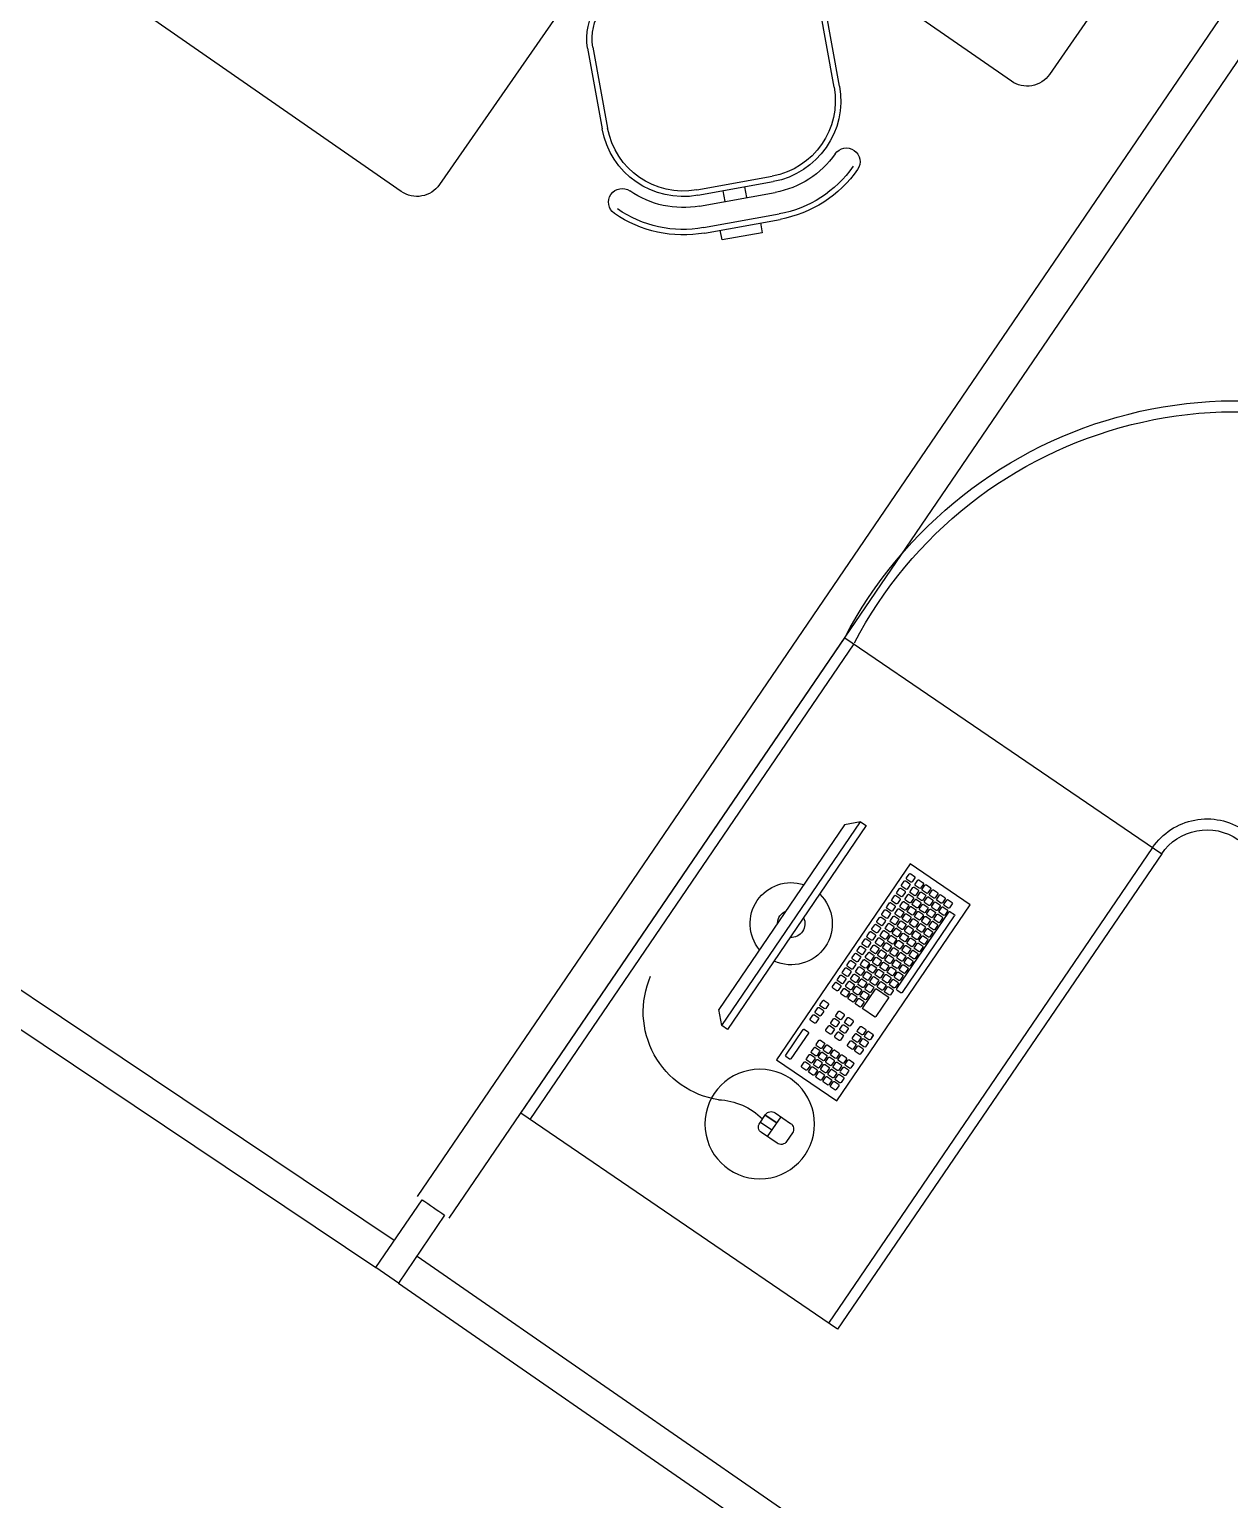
# Model space of a CAD drawing. Header units: millimetres. Extents: x 0 to 86.4, y -30.6 to 19.1.
# Drawn here: x 55.304 to 57.494, y -13.197 to -10.514 of the extents above; entities that cross this region are included whole.
import ezdxf

# ---------------------------------------------------------------- set-up
doc = ezdxf.new("R2010")
doc.units = ezdxf.units.MM
for name, color, linetype in [('AR-DIV', 2, 'Continuous'), ('AR-ESQ', 2, 'Continuous'), ('AR-MOB', 2, 'Continuous')]:
    doc.layers.add(name, color=color, linetype=linetype)

# ---------------------------------------------------------------- blocks, each defined once
blk = doc.blocks.new('ANEXO III_TERREO$0$mesa gabinete')
at = {"color": 2, "ltscale": 10}
for p, q in [((755.6736, 217.7979), (755.6736, 217.0979)), ((756.7236, 217.7979), (755.6736, 217.7979)), ((756.7236, 217.0979), (756.7236, 217.7979)), ((755.6736, 217.0979), (756.7236, 217.0979))]:
    blk.add_line(p, q, dxfattribs=at)
at = {"color": 1, "ltscale": 10}
for p, q in [((756.7236, 217.7779), (755.6736, 217.7779)), ((756.7236, 217.1179), (755.6736, 217.1179))]:
    blk.add_line(p, q, dxfattribs=at)
at = {"color": 2}
for p, q in [((756.0171, 217.4291), (756.0171, 217.5617)), ((756.0171, 217.5617), (756.45, 217.5617)), ((756.45, 217.5617), (756.45, 217.4291)), ((755.8919, 217.5154), (755.8919, 217.4809)), ((755.9233, 217.5279), (755.9044, 217.5279)), ((755.9358, 217.4809), (755.9358, 217.5154)), ((755.9358, 217.4938), (755.8919, 217.4938)), ((755.9068, 217.4684), (755.9068, 217.4938)), ((755.9222, 217.4938), (755.9222, 217.4684)), ((755.9222, 217.4684), (755.9222, 217.4938)), ((755.9044, 217.4684), (755.9233, 217.4684)), ((756.45, 217.4291), (756.0171, 217.4291)), ((756.0125, 217.3111), (756.0337, 217.2899)), ((756.4625, 217.3111), (756.4413, 217.2899)), ((756.4413, 217.2899), (756.0337, 217.2899))]:
    blk.add_line(p, q, dxfattribs=at)
at = {"color": 252}
for p, q in [((756.0315, 217.5474), (756.0315, 217.5388)), ((756.042, 217.5493), (756.0334, 217.5493)), ((756.0334, 217.5369), (756.042, 217.5369)), ((756.0439, 217.5388), (756.0439, 217.5474)), ((756.0475, 217.5474), (756.0475, 217.5388)), ((756.058, 217.5493), (756.0494, 217.5493)), ((756.0494, 217.5369), (756.058, 217.5369)), ((756.0599, 217.5388), (756.0599, 217.5474)), ((756.0635, 217.5474), (756.0635, 217.5388)), ((756.074, 217.5493), (756.0654, 217.5493)), ((756.0654, 217.5369), (756.074, 217.5369)), ((756.0759, 217.5388), (756.0759, 217.5474)), ((756.0795, 217.5474), (756.0795, 217.5388)), ((756.09, 217.5493), (756.0814, 217.5493)), ((756.0814, 217.5369), (756.09, 217.5369)), ((756.0919, 217.5388), (756.0919, 217.5474)), ((756.1104, 217.5475), (756.1104, 217.5388)), ((756.1209, 217.5494), (756.1123, 217.5494)), ((756.1123, 217.5369), (756.1209, 217.5369)), ((756.1228, 217.5388), (756.1228, 217.5475)), ((756.1264, 217.5475), (756.1264, 217.5388)), ((756.1369, 217.5494), (756.1283, 217.5494)), ((756.1283, 217.5369), (756.1369, 217.5369)), ((756.1388, 217.5388), (756.1388, 217.5475)), ((756.1424, 217.5475), (756.1424, 217.5388)), ((756.1529, 217.5494), (756.1443, 217.5494)), ((756.1443, 217.5369), (756.1529, 217.5369)), ((756.1486, 217.5494), (756.1529, 217.5494)), ((756.1486, 217.5369), (756.1529, 217.5369)), ((756.1548, 217.5388), (756.1548, 217.5475)), ((756.2464, 217.5385), (756.2464, 217.5478)), ((756.248, 217.5494), (756.4172, 217.5494)), ((756.248, 217.5369), (756.4172, 217.5369)), ((756.4188, 217.5385), (756.4188, 217.5478)), ((756.0315, 217.5314), (756.0315, 217.5228)), ((756.0315, 217.5154), (756.0315, 217.5068)), ((756.042, 217.5333), (756.0334, 217.5333)), ((756.0334, 217.5209), (756.042, 217.5209)), ((756.042, 217.5173), (756.0334, 217.5173)), ((756.0439, 217.5228), (756.0439, 217.5314)), ((756.0439, 217.5068), (756.0439, 217.5154)), ((756.0475, 217.5314), (756.0475, 217.5228)), ((756.0475, 217.5154), (756.0475, 217.5068)), ((756.058, 217.5333), (756.0494, 217.5333)), ((756.0494, 217.5209), (756.058, 217.5209)), ((756.058, 217.5173), (756.0494, 217.5173)), ((756.0599, 217.5228), (756.0599, 217.5314)), ((756.0599, 217.5068), (756.0599, 217.5154)), ((756.0635, 217.5314), (756.0635, 217.5228)), ((756.0635, 217.5154), (756.0635, 217.5068)), ((756.074, 217.5333), (756.0654, 217.5333)), ((756.0654, 217.5209), (756.074, 217.5209)), ((756.074, 217.5173), (756.0654, 217.5173)), ((756.0759, 217.5228), (756.0759, 217.5314)), ((756.0759, 217.5068), (756.0759, 217.5154)), ((756.0795, 217.5314), (756.0795, 217.5228)), ((756.0795, 217.5154), (756.0795, 217.5068)), ((756.09, 217.5333), (756.0814, 217.5333)), ((756.0814, 217.5209), (756.09, 217.5209)), ((756.09, 217.5173), (756.0814, 217.5173)), ((756.0919, 217.5228), (756.0919, 217.5314)), ((756.0919, 217.5068), (756.0919, 217.5154)), ((756.1104, 217.5315), (756.1104, 217.5228)), ((756.1209, 217.5334), (756.1123, 217.5334)), ((756.1123, 217.5209), (756.1209, 217.5209)), ((756.1228, 217.5228), (756.1228, 217.5315)), ((756.1264, 217.5315), (756.1264, 217.5228)), ((756.1369, 217.5334), (756.1283, 217.5334)), ((756.1283, 217.5209), (756.1369, 217.5209)), ((756.1388, 217.5228), (756.1388, 217.5315)), ((756.1424, 217.5315), (756.1424, 217.5228)), ((756.1529, 217.5334), (756.1443, 217.5334)), ((756.1443, 217.5209), (756.1529, 217.5209)), ((756.1548, 217.5228), (756.1548, 217.5315)), ((756.1826, 217.5324), (756.1826, 217.5069)), ((756.2254, 217.534), (756.1842, 217.534)), ((756.227, 217.5069), (756.227, 217.5324)), ((756.2304, 217.5317), (756.2304, 217.5231)), ((756.2304, 217.5157), (756.2304, 217.5071)), ((756.241, 217.5336), (756.2323, 217.5336)), ((756.2323, 217.5212), (756.241, 217.5212)), ((756.241, 217.5176), (756.2323, 217.5176)), ((756.2428, 217.5231), (756.2428, 217.5317)), ((756.2428, 217.5071), (756.2428, 217.5157)), ((756.2464, 217.5274), (756.2464, 217.5317)), ((756.2464, 217.5317), (756.2464, 217.5231)), ((756.2464, 217.5157), (756.2464, 217.5071)), ((756.257, 217.5336), (756.2483, 217.5336)), ((756.2483, 217.5212), (756.257, 217.5212)), ((756.257, 217.5176), (756.2483, 217.5176)), ((756.2588, 217.5231), (756.2588, 217.5317)), ((756.2588, 217.5071), (756.2588, 217.5157)), ((756.2624, 217.5317), (756.2624, 217.5231)), ((756.2624, 217.5157), (756.2624, 217.5071)), ((756.273, 217.5336), (756.2643, 217.5336)), ((756.2643, 217.5212), (756.273, 217.5212)), ((756.273, 217.5176), (756.2643, 217.5176)), ((756.2748, 217.5231), (756.2748, 217.5317)), ((756.2748, 217.5071), (756.2748, 217.5157)), ((756.2784, 217.5317), (756.2784, 217.5231)), ((756.2784, 217.5157), (756.2784, 217.5071)), ((756.289, 217.5336), (756.2803, 217.5336)), ((756.2803, 217.5212), (756.289, 217.5212)), ((756.289, 217.5176), (756.2803, 217.5176)), ((756.2908, 217.5231), (756.2908, 217.5317)), ((756.2908, 217.5071), (756.2908, 217.5157)), ((756.2944, 217.5317), (756.2944, 217.5231)), ((756.2944, 217.5157), (756.2944, 217.5071)), ((756.305, 217.5336), (756.2963, 217.5336)), ((756.2963, 217.5212), (756.305, 217.5212)), ((756.305, 217.5176), (756.2963, 217.5176)), ((756.3068, 217.5231), (756.3068, 217.5317)), ((756.3068, 217.5071), (756.3068, 217.5157)), ((756.3104, 217.5317), (756.3104, 217.5231)), ((756.3104, 217.5157), (756.3104, 217.5071)), ((756.321, 217.5336), (756.3123, 217.5336)), ((756.3123, 217.5212), (756.321, 217.5212)), ((756.321, 217.5176), (756.3123, 217.5176)), ((756.3228, 217.5231), (756.3228, 217.5317)), ((756.3228, 217.5071), (756.3228, 217.5157)), ((756.3264, 217.5317), (756.3264, 217.5231)), ((756.3264, 217.5157), (756.3264, 217.5071)), ((756.337, 217.5336), (756.3283, 217.5336)), ((756.3283, 217.5212), (756.337, 217.5212)), ((756.337, 217.5176), (756.3283, 217.5176)), ((756.3388, 217.5231), (756.3388, 217.5317)), ((756.3388, 217.5071), (756.3388, 217.5157)), ((756.3424, 217.5317), (756.3424, 217.5231)), ((756.3424, 217.5157), (756.3424, 217.5071)), ((756.353, 217.5336), (756.3443, 217.5336)), ((756.3443, 217.5212), (756.353, 217.5212)), ((756.353, 217.5176), (756.3443, 217.5176)), ((756.3548, 217.5231), (756.3548, 217.5317)), ((756.3548, 217.5071), (756.3548, 217.5157)), ((756.3584, 217.5317), (756.3584, 217.5231)), ((756.3584, 217.5157), (756.3584, 217.5071)), ((756.369, 217.5336), (756.3603, 217.5336)), ((756.3603, 217.5212), (756.369, 217.5212)), ((756.369, 217.5176), (756.3603, 217.5176)), ((756.3708, 217.5231), (756.3708, 217.5317)), ((756.3708, 217.5071), (756.3708, 217.5157)), ((756.3744, 217.5317), (756.3744, 217.5231)), ((756.3744, 217.5157), (756.3744, 217.5071)), ((756.385, 217.5336), (756.3763, 217.5336)), ((756.3763, 217.5212), (756.385, 217.5212)), ((756.385, 217.5176), (756.3763, 217.5176)), ((756.3868, 217.5231), (756.3868, 217.5317)), ((756.3868, 217.5071), (756.3868, 217.5157)), ((756.3904, 217.5317), (756.3904, 217.5231)), ((756.3904, 217.5157), (756.3904, 217.5071)), ((756.401, 217.5336), (756.3923, 217.5336)), ((756.3923, 217.5212), (756.401, 217.5212)), ((756.401, 217.5176), (756.3923, 217.5176)), ((756.4028, 217.5231), (756.4028, 217.5317)), ((756.4028, 217.5071), (756.4028, 217.5157)), ((756.4064, 217.5317), (756.4064, 217.5231)), ((756.4064, 217.5157), (756.4064, 217.5071)), ((756.417, 217.5336), (756.4083, 217.5336)), ((756.4083, 217.5212), (756.417, 217.5212)), ((756.417, 217.5176), (756.4083, 217.5176)), ((756.4188, 217.5231), (756.4188, 217.5317)), ((756.4188, 217.5274), (756.4188, 217.5317)), ((756.4188, 217.5071), (756.4188, 217.5157)), ((756.4224, 217.5317), (756.4224, 217.5231)), ((756.4224, 217.5157), (756.4224, 217.5071)), ((756.433, 217.5336), (756.4243, 217.5336)), ((756.4243, 217.5212), (756.433, 217.5212)), ((756.433, 217.5176), (756.4243, 217.5176)), ((756.4348, 217.5231), (756.4348, 217.5317)), ((756.4348, 217.5071), (756.4348, 217.5157)), ((756.0315, 217.4994), (756.0315, 217.4908)), ((756.0315, 217.4834), (756.0315, 217.4748)), ((756.0334, 217.5049), (756.042, 217.5049)), ((756.042, 217.5013), (756.0334, 217.5013)), ((756.0334, 217.4889), (756.042, 217.4889)), ((756.042, 217.4853), (756.0334, 217.4853)), ((756.0439, 217.4908), (756.0439, 217.4994)), ((756.0439, 217.4748), (756.0439, 217.4834)), ((756.0475, 217.4994), (756.0475, 217.4908)), ((756.0475, 217.4834), (756.0475, 217.4748)), ((756.0494, 217.5049), (756.058, 217.5049)), ((756.058, 217.5013), (756.0494, 217.5013)), ((756.0494, 217.4889), (756.058, 217.4889)), ((756.058, 217.4853), (756.0494, 217.4853)), ((756.0599, 217.4908), (756.0599, 217.4994)), ((756.0599, 217.4748), (756.0599, 217.4834)), ((756.0635, 217.4994), (756.0635, 217.4908)), ((756.0635, 217.4834), (756.0635, 217.4748)), ((756.0654, 217.5049), (756.074, 217.5049)), ((756.074, 217.5013), (756.0654, 217.5013)), ((756.0654, 217.4889), (756.074, 217.4889)), ((756.074, 217.4853), (756.0654, 217.4853)), ((756.0759, 217.4908), (756.0759, 217.4994)), ((756.0759, 217.4748), (756.0759, 217.4834)), ((756.0795, 217.4994), (756.0795, 217.4908)), ((756.0795, 217.4834), (756.0795, 217.4748)), ((756.0814, 217.5049), (756.09, 217.5049)), ((756.09, 217.5013), (756.0814, 217.5013)), ((756.0814, 217.4889), (756.09, 217.4889)), ((756.09, 217.4853), (756.0814, 217.4853)), ((756.0919, 217.4908), (756.0919, 217.4994)), ((756.0919, 217.4748), (756.0919, 217.4834)), ((756.1107, 217.5032), (756.1107, 217.4946)), ((756.1111, 217.4831), (756.1111, 217.4745)), ((756.1212, 217.5051), (756.1126, 217.5051)), ((756.1126, 217.4927), (756.1212, 217.4927)), ((756.1216, 217.485), (756.113, 217.485)), ((756.1231, 217.4946), (756.1231, 217.5032)), ((756.1235, 217.4745), (756.1235, 217.4831)), ((756.1267, 217.5032), (756.1267, 217.4946)), ((756.1271, 217.4831), (756.1271, 217.4745)), ((756.1372, 217.5051), (756.1286, 217.5051)), ((756.1286, 217.4927), (756.1372, 217.4927)), ((756.1376, 217.485), (756.129, 217.485)), ((756.1391, 217.4946), (756.1391, 217.5032)), ((756.1395, 217.4745), (756.1395, 217.4831)), ((756.1427, 217.5032), (756.1427, 217.4946)), ((756.1431, 217.4831), (756.1431, 217.4745)), ((756.1532, 217.5051), (756.1446, 217.5051)), ((756.1446, 217.4927), (756.1532, 217.4927)), ((756.1536, 217.485), (756.145, 217.485)), ((756.1551, 217.4946), (756.1551, 217.5032)), ((756.1555, 217.4745), (756.1555, 217.4831)), ((756.1824, 217.4997), (756.1824, 217.4911)), ((756.1824, 217.4837), (756.1824, 217.4751)), ((756.1842, 217.5053), (756.2254, 217.5053)), ((756.193, 217.5016), (756.1843, 217.5016)), ((756.1843, 217.4892), (756.193, 217.4892)), ((756.193, 217.4856), (756.1843, 217.4856)), ((756.1948, 217.4911), (756.1948, 217.4997)), ((756.1948, 217.4751), (756.1948, 217.4837)), ((756.1984, 217.4997), (756.1984, 217.4911)), ((756.1984, 217.4837), (756.1984, 217.4751)), ((756.209, 217.5016), (756.2003, 217.5016)), ((756.2003, 217.4892), (756.209, 217.4892)), ((756.209, 217.4856), (756.2003, 217.4856)), ((756.2108, 217.4911), (756.2108, 217.4997)), ((756.2108, 217.4751), (756.2108, 217.4837)), ((756.2144, 217.4997), (756.2144, 217.4911)), ((756.2144, 217.4837), (756.2144, 217.4751)), ((756.225, 217.5016), (756.2163, 217.5016)), ((756.2163, 217.4892), (756.225, 217.4892)), ((756.225, 217.4856), (756.2163, 217.4856)), ((756.2268, 217.4911), (756.2268, 217.4997)), ((756.2268, 217.4751), (756.2268, 217.4837)), ((756.2304, 217.4997), (756.2304, 217.4911)), ((756.2304, 217.4837), (756.2304, 217.4751)), ((756.2323, 217.5052), (756.241, 217.5052)), ((756.241, 217.5016), (756.2323, 217.5016)), ((756.2323, 217.4892), (756.241, 217.4892)), ((756.241, 217.4856), (756.2323, 217.4856)), ((756.2428, 217.4911), (756.2428, 217.4997)), ((756.2428, 217.4751), (756.2428, 217.4837)), ((756.2464, 217.4997), (756.2464, 217.4911)), ((756.2464, 217.4837), (756.2464, 217.4751)), ((756.2483, 217.5052), (756.257, 217.5052)), ((756.257, 217.5016), (756.2483, 217.5016)), ((756.2483, 217.4892), (756.257, 217.4892)), ((756.257, 217.4856), (756.2483, 217.4856)), ((756.2588, 217.4911), (756.2588, 217.4997)), ((756.2588, 217.4751), (756.2588, 217.4837)), ((756.2624, 217.4997), (756.2624, 217.4911)), ((756.2624, 217.4837), (756.2624, 217.4751)), ((756.2643, 217.5052), (756.273, 217.5052)), ((756.273, 217.5016), (756.2643, 217.5016)), ((756.2643, 217.4892), (756.273, 217.4892)), ((756.273, 217.4856), (756.2643, 217.4856)), ((756.2748, 217.4911), (756.2748, 217.4997)), ((756.2748, 217.4751), (756.2748, 217.4837)), ((756.2784, 217.4997), (756.2784, 217.4911)), ((756.2784, 217.4837), (756.2784, 217.4751)), ((756.2803, 217.5052), (756.289, 217.5052)), ((756.289, 217.5016), (756.2803, 217.5016)), ((756.2803, 217.4892), (756.289, 217.4892)), ((756.289, 217.4856), (756.2803, 217.4856)), ((756.2908, 217.4911), (756.2908, 217.4997)), ((756.2908, 217.4751), (756.2908, 217.4837)), ((756.2944, 217.4997), (756.2944, 217.4911)), ((756.2944, 217.4837), (756.2944, 217.4751)), ((756.2963, 217.5052), (756.305, 217.5052)), ((756.305, 217.5016), (756.2963, 217.5016)), ((756.2963, 217.4892), (756.305, 217.4892)), ((756.305, 217.4856), (756.2963, 217.4856)), ((756.3068, 217.4911), (756.3068, 217.4997)), ((756.3068, 217.4751), (756.3068, 217.4837)), ((756.3104, 217.4997), (756.3104, 217.4911)), ((756.3104, 217.4837), (756.3104, 217.4751)), ((756.3123, 217.5052), (756.321, 217.5052)), ((756.321, 217.5016), (756.3123, 217.5016)), ((756.3123, 217.4892), (756.321, 217.4892)), ((756.321, 217.4856), (756.3123, 217.4856)), ((756.3228, 217.4911), (756.3228, 217.4997)), ((756.3228, 217.4751), (756.3228, 217.4837)), ((756.3264, 217.4997), (756.3264, 217.4911)), ((756.3264, 217.4837), (756.3264, 217.4751)), ((756.3283, 217.5052), (756.337, 217.5052)), ((756.337, 217.5016), (756.3283, 217.5016)), ((756.3283, 217.4892), (756.337, 217.4892)), ((756.337, 217.4856), (756.3283, 217.4856)), ((756.3388, 217.4911), (756.3388, 217.4997)), ((756.3388, 217.4751), (756.3388, 217.4837)), ((756.3424, 217.4997), (756.3424, 217.4911)), ((756.3424, 217.4837), (756.3424, 217.4751)), ((756.3443, 217.5052), (756.353, 217.5052)), ((756.353, 217.5016), (756.3443, 217.5016)), ((756.3443, 217.4892), (756.353, 217.4892)), ((756.353, 217.4856), (756.3443, 217.4856)), ((756.3548, 217.4911), (756.3548, 217.4997)), ((756.3548, 217.4751), (756.3548, 217.4837)), ((756.3584, 217.4997), (756.3584, 217.4911)), ((756.3584, 217.4837), (756.3584, 217.4751)), ((756.3603, 217.5052), (756.369, 217.5052)), ((756.369, 217.5016), (756.3603, 217.5016)), ((756.3603, 217.4892), (756.369, 217.4892)), ((756.369, 217.4856), (756.3603, 217.4856)), ((756.3708, 217.4911), (756.3708, 217.4997)), ((756.3708, 217.4751), (756.3708, 217.4837)), ((756.3744, 217.4997), (756.3744, 217.4911)), ((756.3744, 217.4837), (756.3744, 217.4751)), ((756.3763, 217.5052), (756.385, 217.5052)), ((756.385, 217.5016), (756.3763, 217.5016)), ((756.3763, 217.4892), (756.385, 217.4892)), ((756.385, 217.4856), (756.3763, 217.4856)), ((756.3868, 217.4911), (756.3868, 217.4997)), ((756.3868, 217.4751), (756.3868, 217.4837)), ((756.3904, 217.4997), (756.3904, 217.4911)), ((756.3904, 217.4837), (756.3904, 217.4751)), ((756.3923, 217.5052), (756.401, 217.5052)), ((756.401, 217.5016), (756.3923, 217.5016)), ((756.3923, 217.4892), (756.401, 217.4892)), ((756.401, 217.4856), (756.3923, 217.4856)), ((756.4028, 217.4911), (756.4028, 217.4997)), ((756.4028, 217.4751), (756.4028, 217.4837)), ((756.4064, 217.4997), (756.4064, 217.4911)), ((756.4064, 217.4837), (756.4064, 217.4751)), ((756.4083, 217.5052), (756.417, 217.5052)), ((756.417, 217.5016), (756.4083, 217.5016)), ((756.4083, 217.4892), (756.417, 217.4892)), ((756.417, 217.4856), (756.4083, 217.4856)), ((756.4188, 217.4911), (756.4188, 217.4997)), ((756.4188, 217.4751), (756.4188, 217.4837)), ((756.4224, 217.4997), (756.4224, 217.4911)), ((756.4224, 217.4837), (756.4224, 217.4751)), ((756.4243, 217.5052), (756.433, 217.5052)), ((756.433, 217.5016), (756.4243, 217.5016)), ((756.4243, 217.4892), (756.433, 217.4892)), ((756.433, 217.4856), (756.4243, 217.4856)), ((756.4348, 217.4911), (756.4348, 217.4997)), ((756.4348, 217.4751), (756.4348, 217.4837)), ((756.0334, 217.4729), (756.042, 217.4729)), ((756.0494, 217.4729), (756.058, 217.4729)), ((756.0654, 217.4729), (756.074, 217.4729)), ((756.0814, 217.4729), (756.09, 217.4729)), ((756.113, 217.4726), (756.1216, 217.4726)), ((756.129, 217.4726), (756.1376, 217.4726)), ((756.145, 217.4726), (756.1536, 217.4726)), ((756.1824, 217.4677), (756.1824, 217.4591)), ((756.1843, 217.4732), (756.193, 217.4732)), ((756.193, 217.4696), (756.1843, 217.4696)), ((756.1843, 217.4572), (756.193, 217.4572)), ((756.1948, 217.4591), (756.1948, 217.4677)), ((756.1984, 217.4677), (756.1984, 217.4591)), ((756.2003, 217.4732), (756.209, 217.4732)), ((756.209, 217.4696), (756.2003, 217.4696)), ((756.2003, 217.4572), (756.209, 217.4572)), ((756.2108, 217.4591), (756.2108, 217.4677)), ((756.2144, 217.4677), (756.2144, 217.4591)), ((756.2163, 217.4732), (756.225, 217.4732)), ((756.225, 217.4696), (756.2163, 217.4696)), ((756.2163, 217.4572), (756.225, 217.4572)), ((756.2268, 217.4591), (756.2268, 217.4677)), ((756.2304, 217.4677), (756.2304, 217.4591)), ((756.2323, 217.4732), (756.241, 217.4732)), ((756.241, 217.4696), (756.2323, 217.4696)), ((756.2323, 217.4572), (756.241, 217.4572)), ((756.2428, 217.4591), (756.2428, 217.4677)), ((756.2464, 217.4677), (756.2464, 217.4591)), ((756.2483, 217.4732), (756.257, 217.4732)), ((756.257, 217.4696), (756.2483, 217.4696)), ((756.2483, 217.4572), (756.257, 217.4572)), ((756.2588, 217.4591), (756.2588, 217.4677)), ((756.2624, 217.4677), (756.2624, 217.4591)), ((756.2643, 217.4732), (756.273, 217.4732)), ((756.273, 217.4696), (756.2643, 217.4696)), ((756.2643, 217.4572), (756.273, 217.4572)), ((756.2748, 217.4591), (756.2748, 217.4677)), ((756.2784, 217.4677), (756.2784, 217.4591)), ((756.2803, 217.4732), (756.289, 217.4732)), ((756.289, 217.4696), (756.2803, 217.4696)), ((756.2803, 217.4572), (756.289, 217.4572)), ((756.2908, 217.4591), (756.2908, 217.4677)), ((756.2944, 217.4677), (756.2944, 217.4591)), ((756.2963, 217.4732), (756.305, 217.4732)), ((756.305, 217.4696), (756.2963, 217.4696)), ((756.2963, 217.4572), (756.305, 217.4572)), ((756.3068, 217.4591), (756.3068, 217.4677)), ((756.3104, 217.4677), (756.3104, 217.4591)), ((756.3123, 217.4732), (756.321, 217.4732)), ((756.321, 217.4696), (756.3123, 217.4696)), ((756.3123, 217.4572), (756.321, 217.4572)), ((756.3228, 217.4591), (756.3228, 217.4677)), ((756.3264, 217.4677), (756.3264, 217.4591)), ((756.3283, 217.4732), (756.337, 217.4732)), ((756.337, 217.4696), (756.3283, 217.4696)), ((756.3283, 217.4572), (756.337, 217.4572)), ((756.3388, 217.4591), (756.3388, 217.4677)), ((756.3424, 217.4677), (756.3424, 217.4591)), ((756.3443, 217.4732), (756.353, 217.4732)), ((756.353, 217.4696), (756.3443, 217.4696)), ((756.3443, 217.4572), (756.353, 217.4572)), ((756.3548, 217.4591), (756.3548, 217.4677)), ((756.3584, 217.4677), (756.3584, 217.4591)), ((756.3603, 217.4732), (756.369, 217.4732)), ((756.369, 217.4696), (756.3603, 217.4696)), ((756.3603, 217.4572), (756.369, 217.4572)), ((756.3708, 217.4591), (756.3708, 217.4677)), ((756.3744, 217.4677), (756.3744, 217.4591)), ((756.3763, 217.4732), (756.385, 217.4732)), ((756.385, 217.4696), (756.3763, 217.4696)), ((756.3763, 217.4572), (756.385, 217.4572)), ((756.3868, 217.4591), (756.3868, 217.4677)), ((756.3904, 217.4677), (756.3904, 217.4591)), ((756.3923, 217.4732), (756.401, 217.4732)), ((756.401, 217.4696), (756.3923, 217.4696)), ((756.3923, 217.4572), (756.401, 217.4572)), ((756.4028, 217.4591), (756.4028, 217.4677)), ((756.4064, 217.4677), (756.4064, 217.4591)), ((756.4083, 217.4732), (756.417, 217.4732)), ((756.417, 217.4696), (756.4083, 217.4696)), ((756.4083, 217.4572), (756.417, 217.4572)), ((756.4188, 217.4591), (756.4188, 217.4677)), ((756.4224, 217.4677), (756.4224, 217.4591)), ((756.4243, 217.4732), (756.433, 217.4732)), ((756.433, 217.4696), (756.4243, 217.4696)), ((756.4243, 217.4572), (756.433, 217.4572)), ((756.4348, 217.4591), (756.4348, 217.4677)), ((756.0318, 217.4478), (756.0318, 217.4395)), ((756.0901, 217.4494), (756.0334, 217.4494)), ((756.0334, 217.4379), (756.0901, 217.4379)), ((756.0917, 217.4395), (756.0917, 217.4478)), ((756.1114, 217.4483), (756.1114, 217.4397)), ((756.1219, 217.4502), (756.1133, 217.4502)), ((756.1133, 217.4378), (756.1219, 217.4378)), ((756.1238, 217.4397), (756.1238, 217.4483)), ((756.1274, 217.4483), (756.1274, 217.4397)), ((756.1379, 217.4502), (756.1293, 217.4502)), ((756.1293, 217.4378), (756.1379, 217.4378)), ((756.1398, 217.4397), (756.1398, 217.4483)), ((756.1434, 217.4483), (756.1434, 217.4397)), ((756.1539, 217.4502), (756.1453, 217.4502)), ((756.1453, 217.4378), (756.1539, 217.4378)), ((756.1558, 217.4397), (756.1558, 217.4483)), ((756.1831, 217.4486), (756.1831, 217.4399)), ((756.1937, 217.4505), (756.185, 217.4505)), ((756.185, 217.438), (756.1937, 217.438)), ((756.1956, 217.4399), (756.1956, 217.4486)), ((756.1991, 217.4486), (756.1991, 217.4399)), ((756.2097, 217.4505), (756.201, 217.4505)), ((756.201, 217.438), (756.2097, 217.438)), ((756.2116, 217.4399), (756.2116, 217.4486)), ((756.2151, 217.4486), (756.2151, 217.4399)), ((756.2257, 217.4505), (756.217, 217.4505)), ((756.217, 217.438), (756.2257, 217.438)), ((756.2276, 217.4399), (756.2276, 217.4486)), ((756.2311, 217.4486), (756.2311, 217.4399)), ((756.2417, 217.4505), (756.233, 217.4505)), ((756.233, 217.438), (756.2417, 217.438)), ((756.2436, 217.4399), (756.2436, 217.4486)), ((756.2471, 217.4486), (756.2471, 217.4399)), ((756.2577, 217.4505), (756.249, 217.4505)), ((756.249, 217.438), (756.2577, 217.438)), ((756.2596, 217.4399), (756.2596, 217.4486)), ((756.2631, 217.4486), (756.2631, 217.4399)), ((756.2737, 217.4505), (756.265, 217.4505)), ((756.265, 217.438), (756.2737, 217.438)), ((756.2756, 217.4399), (756.2756, 217.4486)), ((756.2791, 217.4486), (756.2791, 217.4399)), ((756.2897, 217.4505), (756.281, 217.4505)), ((756.281, 217.438), (756.2897, 217.438)), ((756.2916, 217.4399), (756.2916, 217.4486)), ((756.2951, 217.4486), (756.2951, 217.4399)), ((756.3057, 217.4505), (756.297, 217.4505)), ((756.297, 217.438), (756.3057, 217.438)), ((756.3076, 217.4399), (756.3076, 217.4486)), ((756.3111, 217.4486), (756.3111, 217.4399)), ((756.3217, 217.4505), (756.313, 217.4505)), ((756.313, 217.438), (756.3217, 217.438)), ((756.3236, 217.4399), (756.3236, 217.4486)), ((756.3271, 217.4486), (756.3271, 217.4399)), ((756.3377, 217.4505), (756.329, 217.4505)), ((756.329, 217.438), (756.3377, 217.438)), ((756.3396, 217.4399), (756.3396, 217.4486)), ((756.3431, 217.4486), (756.3431, 217.4399)), ((756.3537, 217.4505), (756.345, 217.4505)), ((756.345, 217.438), (756.3537, 217.438)), ((756.3556, 217.4399), (756.3556, 217.4486)), ((756.3591, 217.4486), (756.3591, 217.4399)), ((756.3697, 217.4505), (756.361, 217.4505)), ((756.361, 217.438), (756.3697, 217.438)), ((756.3716, 217.4399), (756.3716, 217.4486)), ((756.3751, 217.4486), (756.3751, 217.4399)), ((756.3857, 217.4505), (756.377, 217.4505)), ((756.377, 217.438), (756.3857, 217.438)), ((756.3876, 217.4399), (756.3876, 217.4486)), ((756.3911, 217.4486), (756.3911, 217.4399)), ((756.4017, 217.4505), (756.393, 217.4505)), ((756.393, 217.438), (756.4017, 217.438)), ((756.4036, 217.4399), (756.4036, 217.4486)), ((756.4071, 217.4486), (756.4071, 217.4399)), ((756.4177, 217.4505), (756.409, 217.4505)), ((756.409, 217.438), (756.4177, 217.438)), ((756.4196, 217.4399), (756.4196, 217.4486)), ((756.4231, 217.4486), (756.4231, 217.4399)), ((756.4337, 217.4505), (756.425, 217.4505)), ((756.425, 217.438), (756.4337, 217.438)), ((756.4356, 217.4399), (756.4356, 217.4486))]:
    blk.add_line(p, q, dxfattribs=at)
at = {"color": 1}
for p, q in [((756.0125, 217.3236), (756.0125, 217.3111)), ((756.4625, 217.3236), (756.0125, 217.3236)), ((756.4625, 217.3111), (756.4625, 217.3236)), ((756.0125, 217.3111), (756.4625, 217.3111))]:
    blk.add_line(p, q, dxfattribs=at)
blk.add_circle((755.9031, 217.4695), 0.1, dxfattribs=at)
at = {"color": 1, "ltscale": 10}
for centre, radius, start, end in [((756.7236, 217.8979), 0.12, 270, 0), ((756.8168, 217.8993), 0.7868, 263.3675, 359.8995)]:
    blk.add_arc(centre, radius, start, end, dxfattribs=at)
at = {"color": 2, "ltscale": 10}
for centre, radius, start, end in [((756.7236, 217.8979), 0.1, 270, 0), ((756.8168, 217.8993), 0.8068, 263.3675, 359.8995)]:
    blk.add_arc(centre, radius, start, end, dxfattribs=at)
at = {"color": 252}
for centre, radius, start, end in [((756.0334, 217.5474), 0.00189, 90, 180), ((756.0334, 217.5388), 0.00189, 180, 270), ((756.042, 217.5474), 0.00189, 0, 90), ((756.042, 217.5388), 0.00189, 270, 360), ((756.0494, 217.5474), 0.00189, 90, 180), ((756.0494, 217.5388), 0.00189, 180, 270), ((756.058, 217.5474), 0.00189, 0, 90), ((756.058, 217.5388), 0.00189, 270, 360), ((756.0654, 217.5474), 0.00189, 90, 180), ((756.0654, 217.5388), 0.00189, 180, 270), ((756.074, 217.5474), 0.00189, 0, 90), ((756.074, 217.5388), 0.00189, 270, 0), ((756.0814, 217.5474), 0.00189, 90, 180), ((756.0814, 217.5388), 0.00189, 180, 270), ((756.09, 217.5474), 0.00189, 0, 90), ((756.09, 217.5388), 0.00189, 270, 360), ((756.1123, 217.5475), 0.00189, 90, 180), ((756.1123, 217.5388), 0.00189, 180, 270), ((756.1209, 217.5475), 0.00189, 0, 90), ((756.1209, 217.5388), 0.00189, 270, 0), ((756.1283, 217.5475), 0.00189, 90, 180), ((756.1283, 217.5388), 0.00189, 180, 270), ((756.1369, 217.5475), 0.00189, 0, 90), ((756.1369, 217.5388), 0.00189, 270, 360), ((756.1443, 217.5475), 0.00189, 90, 180), ((756.1443, 217.5388), 0.00189, 180, 270), ((756.1529, 217.5475), 0.00189, 360, 90), ((756.1529, 217.5388), 0.00189, 270, 0), ((756.248, 217.5478), 0.0016, 90, 180), ((756.248, 217.5385), 0.0016, 180, 270), ((756.4172, 217.5478), 0.0016, 0, 90), ((756.4172, 217.5385), 0.0016, 270, 0), ((756.0334, 217.5314), 0.00189, 90, 180), ((756.0334, 217.5228), 0.00189, 180, 270), ((756.0334, 217.5154), 0.00189, 90, 180), ((756.042, 217.5314), 0.00189, 0, 90), ((756.042, 217.5228), 0.00189, 270, 0), ((756.042, 217.5154), 0.00189, 360, 90), ((756.0494, 217.5314), 0.00189, 90, 180), ((756.0494, 217.5228), 0.00189, 180, 270), ((756.0494, 217.5154), 0.00189, 90, 180), ((756.058, 217.5314), 0.00189, 0, 90), ((756.058, 217.5228), 0.00189, 270, 0), ((756.058, 217.5154), 0.00189, 0, 90), ((756.0654, 217.5314), 0.00189, 90, 180), ((756.0654, 217.5228), 0.00189, 180, 270), ((756.0654, 217.5154), 0.00189, 90, 180), ((756.074, 217.5314), 0.00189, 0, 90), ((756.074, 217.5228), 0.00189, 270, 0), ((756.074, 217.5154), 0.00189, 360, 90), ((756.0814, 217.5314), 0.00189, 90, 180), ((756.0814, 217.5228), 0.00189, 180, 270), ((756.0814, 217.5154), 0.00189, 90, 180), ((756.09, 217.5314), 0.00189, 360, 90), ((756.09, 217.5228), 0.00189, 270, 0), ((756.09, 217.5154), 0.00189, 360, 90), ((756.1123, 217.5315), 0.00189, 90, 180), ((756.1123, 217.5228), 0.00189, 180, 270), ((756.1209, 217.5315), 0.00189, 0, 90), ((756.1209, 217.5228), 0.00189, 270, 360), ((756.1283, 217.5315), 0.00189, 90, 180), ((756.1283, 217.5228), 0.00189, 180, 270), ((756.1369, 217.5315), 0.00189, 0, 90), ((756.1369, 217.5228), 0.00189, 270, 0), ((756.1443, 217.5315), 0.00189, 90, 180), ((756.1443, 217.5228), 0.00189, 180, 270), ((756.1529, 217.5315), 0.00189, 0, 90), ((756.1529, 217.5228), 0.00189, 270, 0), ((756.1842, 217.5324), 0.0016, 90, 180), ((756.2254, 217.5324), 0.0016, 0, 90), ((756.2323, 217.5317), 0.00189, 90, 180), ((756.2323, 217.5231), 0.00189, 180, 270), ((756.2323, 217.5157), 0.00189, 90, 180), ((756.241, 217.5317), 0.00189, 0, 90), ((756.241, 217.5231), 0.00189, 270, 360), ((756.241, 217.5157), 0.00189, 0, 90), ((756.2483, 217.5317), 0.00189, 90, 180), ((756.2483, 217.5231), 0.00189, 180, 270), ((756.2483, 217.5157), 0.00189, 90, 180), ((756.257, 217.5317), 0.00189, 0, 90), ((756.257, 217.5231), 0.00189, 270, 360), ((756.257, 217.5157), 0.00189, 0, 90), ((756.2643, 217.5317), 0.00189, 90, 180), ((756.2643, 217.5231), 0.00189, 180, 270), ((756.2643, 217.5157), 0.00189, 90, 180), ((756.273, 217.5317), 0.00189, 0, 90), ((756.273, 217.5231), 0.00189, 270, 0), ((756.273, 217.5157), 0.00189, 360, 90), ((756.2803, 217.5317), 0.00189, 90, 180), ((756.2803, 217.5231), 0.00189, 180, 270), ((756.2803, 217.5157), 0.00189, 90, 180), ((756.289, 217.5317), 0.00189, 360, 90), ((756.289, 217.5231), 0.00189, 270, 0), ((756.289, 217.5157), 0.00189, 0, 90), ((756.2963, 217.5317), 0.00189, 90, 180), ((756.2963, 217.5231), 0.00189, 180, 270), ((756.2963, 217.5157), 0.00189, 90, 180), ((756.305, 217.5317), 0.00189, 360, 90), ((756.305, 217.5231), 0.00189, 270, 0), ((756.305, 217.5157), 0.00189, 0, 90), ((756.3123, 217.5317), 0.00189, 90, 180), ((756.3123, 217.5231), 0.00189, 180, 270), ((756.3123, 217.5157), 0.00189, 90, 180), ((756.321, 217.5317), 0.00189, 360, 90), ((756.321, 217.5231), 0.00189, 270, 0), ((756.321, 217.5157), 0.00189, 360, 90), ((756.3283, 217.5317), 0.00189, 90, 180), ((756.3283, 217.5231), 0.00189, 180, 270), ((756.3283, 217.5157), 0.00189, 90, 180), ((756.337, 217.5317), 0.00189, 0, 90), ((756.337, 217.5231), 0.00189, 270, 360), ((756.337, 217.5157), 0.00189, 0, 90), ((756.3443, 217.5317), 0.00189, 90, 180), ((756.3443, 217.5231), 0.00189, 180, 270), ((756.3443, 217.5157), 0.00189, 90, 180), ((756.353, 217.5317), 0.00189, 0, 90), ((756.353, 217.5231), 0.00189, 270, 360), ((756.353, 217.5157), 0.00189, 0, 90), ((756.3603, 217.5317), 0.00189, 90, 180), ((756.3603, 217.5231), 0.00189, 180, 270), ((756.3603, 217.5157), 0.00189, 90, 180), ((756.369, 217.5317), 0.00189, 360, 90), ((756.369, 217.5231), 0.00189, 270, 0), ((756.369, 217.5157), 0.00189, 0, 90), ((756.3763, 217.5317), 0.00189, 90, 180), ((756.3763, 217.5231), 0.00189, 180, 270), ((756.3763, 217.5157), 0.00189, 90, 180), ((756.385, 217.5317), 0.00189, 360, 90), ((756.385, 217.5231), 0.00189, 270, 0), ((756.385, 217.5157), 0.00189, 360, 90), ((756.3923, 217.5317), 0.00189, 90, 180), ((756.3923, 217.5231), 0.00189, 180, 270), ((756.3923, 217.5157), 0.00189, 90, 180), ((756.401, 217.5317), 0.00189, 360, 90), ((756.401, 217.5231), 0.00189, 270, 0), ((756.401, 217.5157), 0.00189, 0, 90), ((756.4083, 217.5317), 0.00189, 90, 180), ((756.4083, 217.5231), 0.00189, 180, 270), ((756.4083, 217.5157), 0.00189, 90, 180), ((756.417, 217.5317), 0.00189, 0, 90), ((756.417, 217.5231), 0.00189, 270, 360), ((756.417, 217.5157), 0.00189, 360, 90), ((756.4243, 217.5317), 0.00189, 90, 180), ((756.4243, 217.5231), 0.00189, 180, 270), ((756.4243, 217.5157), 0.00189, 90, 180), ((756.433, 217.5317), 0.00189, 0, 90), ((756.433, 217.5231), 0.00189, 270, 360), ((756.433, 217.5157), 0.00189, 0, 90), ((756.0334, 217.5068), 0.00189, 180, 270), ((756.0334, 217.4994), 0.00189, 90, 180), ((756.0334, 217.4908), 0.00189, 180, 270), ((756.0334, 217.4834), 0.00189, 90, 180), ((756.042, 217.5068), 0.00189, 270, 0), ((756.042, 217.4994), 0.00189, 0, 90), ((756.042, 217.4908), 0.00189, 270, 0), ((756.042, 217.4834), 0.00189, 0, 90), ((756.0494, 217.5068), 0.00189, 180, 270), ((756.0494, 217.4994), 0.00189, 90, 180), ((756.0494, 217.4908), 0.00189, 180, 270), ((756.0494, 217.4834), 0.00189, 90, 180), ((756.058, 217.5068), 0.00189, 270, 0), ((756.058, 217.4994), 0.00189, 360, 90), ((756.058, 217.4908), 0.00189, 270, 360), ((756.058, 217.4834), 0.00189, 0, 90), ((756.0654, 217.5068), 0.00189, 180, 270), ((756.0654, 217.4994), 0.00189, 90, 180), ((756.0654, 217.4908), 0.00189, 180, 270), ((756.0654, 217.4834), 0.00189, 90, 180), ((756.074, 217.5068), 0.00189, 270, 0), ((756.074, 217.4994), 0.00189, 0, 90), ((756.074, 217.4908), 0.00189, 270, 0), ((756.074, 217.4834), 0.00189, 0, 90), ((756.0814, 217.5068), 0.00189, 180, 270), ((756.0814, 217.4994), 0.00189, 90, 180), ((756.0814, 217.4908), 0.00189, 180, 270), ((756.0814, 217.4834), 0.00189, 90, 180), ((756.09, 217.5068), 0.00189, 270, 0), ((756.09, 217.4994), 0.00189, 0, 90), ((756.09, 217.4908), 0.00189, 270, 0), ((756.09, 217.4834), 0.00189, 0, 90), ((756.1126, 217.5032), 0.00189, 90, 180), ((756.1126, 217.4946), 0.00189, 180, 270), ((756.113, 217.4831), 0.00189, 90, 180), ((756.1212, 217.5032), 0.00189, 360, 90), ((756.1212, 217.4946), 0.00189, 270, 0), ((756.1216, 217.4831), 0.00189, 0, 90), ((756.1286, 217.5032), 0.00189, 90, 180), ((756.1286, 217.4946), 0.00189, 180, 270), ((756.129, 217.4831), 0.00189, 90, 180), ((756.1372, 217.5032), 0.00189, 0, 90), ((756.1372, 217.4946), 0.00189, 270, 360), ((756.1376, 217.4831), 0.00189, 0, 90), ((756.1446, 217.5032), 0.00189, 90, 180), ((756.1446, 217.4946), 0.00189, 180, 270), ((756.145, 217.4831), 0.00189, 90, 180), ((756.1532, 217.5032), 0.00189, 360, 90), ((756.1532, 217.4946), 0.00189, 270, 0), ((756.1536, 217.4831), 0.00189, 0, 90), ((756.1843, 217.4997), 0.00189, 90, 180), ((756.1843, 217.4911), 0.00189, 180, 270), ((756.1843, 217.4837), 0.00189, 90, 180), ((756.1842, 217.5069), 0.0016, 180, 270), ((756.193, 217.4997), 0.00189, 360, 90), ((756.193, 217.4911), 0.00189, 270, 0), ((756.193, 217.4837), 0.00189, 0, 90), ((756.2003, 217.4997), 0.00189, 90, 180), ((756.2003, 217.4911), 0.00189, 180, 270), ((756.2003, 217.4837), 0.00189, 90, 180), ((756.209, 217.4997), 0.00189, 360, 90), ((756.209, 217.4911), 0.00189, 270, 0), ((756.209, 217.4837), 0.00189, 0, 90), ((756.2163, 217.4997), 0.00189, 90, 180), ((756.2163, 217.4911), 0.00189, 180, 270), ((756.2163, 217.4837), 0.00189, 90, 180), ((756.225, 217.4997), 0.00189, 360, 90), ((756.225, 217.4911), 0.00189, 270, 0), ((756.225, 217.4837), 0.00189, 0, 90), ((756.2254, 217.5069), 0.0016, 270, 0), ((756.2323, 217.5071), 0.00189, 180, 270), ((756.2323, 217.4997), 0.00189, 90, 180), ((756.2323, 217.4911), 0.00189, 180, 270), ((756.2323, 217.4837), 0.00189, 90, 180), ((756.241, 217.5071), 0.00189, 270, 360), ((756.241, 217.4997), 0.00189, 0, 90), ((756.241, 217.4911), 0.00189, 270, 360), ((756.241, 217.4837), 0.00189, 0, 90), ((756.2483, 217.5071), 0.00189, 180, 270), ((756.2483, 217.4997), 0.00189, 90, 180), ((756.2483, 217.4911), 0.00189, 180, 270), ((756.2483, 217.4837), 0.00189, 90, 180), ((756.257, 217.5071), 0.00189, 270, 0), ((756.257, 217.4997), 0.00189, 0, 90), ((756.257, 217.4911), 0.00189, 270, 0), ((756.257, 217.4837), 0.00189, 360, 90), ((756.2643, 217.5071), 0.00189, 180, 270), ((756.2643, 217.4997), 0.00189, 90, 180), ((756.2643, 217.4911), 0.00189, 180, 270), ((756.2643, 217.4837), 0.00189, 90, 180), ((756.273, 217.5071), 0.00189, 270, 360), ((756.273, 217.4997), 0.00189, 0, 90), ((756.273, 217.4911), 0.00189, 270, 360), ((756.273, 217.4837), 0.00189, 0, 90), ((756.2803, 217.5071), 0.00189, 180, 270), ((756.2803, 217.4997), 0.00189, 90, 180), ((756.2803, 217.4911), 0.00189, 180, 270), ((756.2803, 217.4837), 0.00189, 90, 180), ((756.289, 217.5071), 0.00189, 270, 360), ((756.289, 217.4997), 0.00189, 360, 90), ((756.289, 217.4911), 0.00189, 270, 0), ((756.289, 217.4837), 0.00189, 360, 90), ((756.2963, 217.5071), 0.00189, 180, 270), ((756.2963, 217.4997), 0.00189, 90, 180), ((756.2963, 217.4911), 0.00189, 180, 270), ((756.2963, 217.4837), 0.00189, 90, 180), ((756.305, 217.5071), 0.00189, 270, 0), ((756.305, 217.4997), 0.00189, 360, 90), ((756.305, 217.4911), 0.00189, 270, 0), ((756.305, 217.4837), 0.00189, 0, 90), ((756.3123, 217.5071), 0.00189, 180, 270), ((756.3123, 217.4997), 0.00189, 90, 180), ((756.3123, 217.4911), 0.00189, 180, 270), ((756.3123, 217.4837), 0.00189, 90, 180), ((756.321, 217.5071), 0.00189, 270, 360), ((756.321, 217.4997), 0.00189, 0, 90), ((756.321, 217.4911), 0.00189, 270, 360), ((756.321, 217.4837), 0.00189, 0, 90), ((756.3283, 217.5071), 0.00189, 180, 270), ((756.3283, 217.4997), 0.00189, 90, 180), ((756.3283, 217.4911), 0.00189, 180, 270), ((756.3283, 217.4837), 0.00189, 90, 180), ((756.337, 217.5071), 0.00189, 270, 0), ((756.337, 217.4997), 0.00189, 0, 90), ((756.337, 217.4911), 0.00189, 270, 360), ((756.337, 217.4837), 0.00189, 0, 90), ((756.3443, 217.5071), 0.00189, 180, 270), ((756.3443, 217.4997), 0.00189, 90, 180), ((756.3443, 217.4911), 0.00189, 180, 270), ((756.3443, 217.4837), 0.00189, 90, 180), ((756.353, 217.5071), 0.00189, 270, 0), ((756.353, 217.4997), 0.00189, 0, 90), ((756.353, 217.4911), 0.00189, 270, 0), ((756.353, 217.4837), 0.00189, 0, 90), ((756.3603, 217.5071), 0.00189, 180, 270), ((756.3603, 217.4997), 0.00189, 90, 180), ((756.3603, 217.4911), 0.00189, 180, 270), ((756.3603, 217.4837), 0.00189, 90, 180), ((756.369, 217.5071), 0.00189, 270, 360), ((756.369, 217.4997), 0.00189, 0, 90), ((756.369, 217.4911), 0.00189, 270, 0), ((756.369, 217.4837), 0.00189, 0, 90), ((756.3763, 217.5071), 0.00189, 180, 270), ((756.3763, 217.4997), 0.00189, 90, 180), ((756.3763, 217.4911), 0.00189, 180, 270), ((756.3763, 217.4837), 0.00189, 90, 180), ((756.385, 217.5071), 0.00189, 270, 0), ((756.385, 217.4997), 0.00189, 0, 90), ((756.385, 217.4911), 0.00189, 270, 0), ((756.385, 217.4837), 0.00189, 360, 90), ((756.3923, 217.5071), 0.00189, 180, 270), ((756.3923, 217.4997), 0.00189, 90, 180), ((756.3923, 217.4911), 0.00189, 180, 270), ((756.3923, 217.4837), 0.00189, 90, 180), ((756.401, 217.5071), 0.00189, 270, 360), ((756.401, 217.4997), 0.00189, 0, 90), ((756.401, 217.4911), 0.00189, 270, 360), ((756.401, 217.4837), 0.00189, 0, 90), ((756.4083, 217.5071), 0.00189, 180, 270), ((756.4083, 217.4997), 0.00189, 90, 180), ((756.4083, 217.4911), 0.00189, 180, 270), ((756.4083, 217.4837), 0.00189, 90, 180), ((756.417, 217.5071), 0.00189, 270, 360), ((756.417, 217.4997), 0.00189, 0, 90), ((756.417, 217.4911), 0.00189, 270, 0), ((756.417, 217.4837), 0.00189, 360, 90), ((756.4243, 217.5071), 0.00189, 180, 270), ((756.4243, 217.4997), 0.00189, 90, 180), ((756.4243, 217.4911), 0.00189, 180, 270), ((756.4243, 217.4837), 0.00189, 90, 180), ((756.433, 217.5071), 0.00189, 270, 360), ((756.433, 217.4997), 0.00189, 0, 90), ((756.433, 217.4911), 0.00189, 270, 360), ((756.433, 217.4837), 0.00189, 0, 90), ((756.0334, 217.4748), 0.00189, 180, 270), ((756.042, 217.4748), 0.00189, 270, 360), ((756.0494, 217.4748), 0.00189, 180, 270), ((756.058, 217.4748), 0.00189, 270, 0), ((756.0654, 217.4748), 0.00189, 180, 270), ((756.074, 217.4748), 0.00189, 270, 0), ((756.0814, 217.4748), 0.00189, 180, 270), ((756.09, 217.4748), 0.00189, 270, 0), ((756.113, 217.4745), 0.00189, 180, 270), ((756.1216, 217.4745), 0.00189, 270, 0), ((756.129, 217.4745), 0.00189, 180, 270), ((756.1376, 217.4745), 0.00189, 270, 360), ((756.145, 217.4745), 0.00189, 180, 270), ((756.1536, 217.4745), 0.00189, 270, 0), ((756.1843, 217.4751), 0.00189, 180, 270), ((756.1843, 217.4677), 0.00189, 90, 180), ((756.1843, 217.4591), 0.00189, 180, 270), ((756.193, 217.4751), 0.00189, 270, 360), ((756.193, 217.4677), 0.00189, 0, 90), ((756.193, 217.4591), 0.00189, 270, 0), ((756.2003, 217.4751), 0.00189, 180, 270), ((756.2003, 217.4677), 0.00189, 90, 180), ((756.2003, 217.4591), 0.00189, 180, 270), ((756.209, 217.4751), 0.00189, 270, 0), ((756.209, 217.4677), 0.00189, 0, 90), ((756.209, 217.4591), 0.00189, 270, 0), ((756.2163, 217.4751), 0.00189, 180, 270), ((756.2163, 217.4677), 0.00189, 90, 180), ((756.2163, 217.4591), 0.00189, 180, 270), ((756.225, 217.4751), 0.00189, 270, 0), ((756.225, 217.4677), 0.00189, 360, 90), ((756.225, 217.4591), 0.00189, 270, 360), ((756.2323, 217.4751), 0.00189, 180, 270), ((756.2323, 217.4677), 0.00189, 90, 180), ((756.2323, 217.4591), 0.00189, 180, 270), ((756.241, 217.4751), 0.00189, 270, 0), ((756.241, 217.4677), 0.00189, 0, 90), ((756.241, 217.4591), 0.00189, 270, 360), ((756.2483, 217.4751), 0.00189, 180, 270), ((756.2483, 217.4677), 0.00189, 90, 180), ((756.2483, 217.4591), 0.00189, 180, 270), ((756.257, 217.4751), 0.00189, 270, 360), ((756.257, 217.4677), 0.00189, 360, 90), ((756.257, 217.4591), 0.00189, 270, 0), ((756.2643, 217.4751), 0.00189, 180, 270), ((756.2643, 217.4677), 0.00189, 90, 180), ((756.2643, 217.4591), 0.00189, 180, 270), ((756.273, 217.4751), 0.00189, 270, 360), ((756.273, 217.4677), 0.00189, 0, 90), ((756.273, 217.4591), 0.00189, 270, 0), ((756.2803, 217.4751), 0.00189, 180, 270), ((756.2803, 217.4677), 0.00189, 90, 180), ((756.2803, 217.4591), 0.00189, 180, 270), ((756.289, 217.4751), 0.00189, 270, 0), ((756.289, 217.4677), 0.00189, 360, 90), ((756.289, 217.4591), 0.00189, 270, 0), ((756.2963, 217.4751), 0.00189, 180, 270), ((756.2963, 217.4677), 0.00189, 90, 180), ((756.2963, 217.4591), 0.00189, 180, 270), ((756.305, 217.4751), 0.00189, 270, 360), ((756.305, 217.4677), 0.00189, 360, 90), ((756.305, 217.4591), 0.00189, 270, 0), ((756.3123, 217.4751), 0.00189, 180, 270), ((756.3123, 217.4677), 0.00189, 90, 180), ((756.3123, 217.4591), 0.00189, 180, 270), ((756.321, 217.4751), 0.00189, 270, 360), ((756.321, 217.4677), 0.00189, 0, 90), ((756.321, 217.4591), 0.00189, 270, 0), ((756.3283, 217.4751), 0.00189, 180, 270), ((756.3283, 217.4677), 0.00189, 90, 180), ((756.3283, 217.4591), 0.00189, 180, 270), ((756.337, 217.4751), 0.00189, 270, 0), ((756.337, 217.4677), 0.00189, 360, 90), ((756.337, 217.4591), 0.00189, 270, 360), ((756.3443, 217.4751), 0.00189, 180, 270), ((756.3443, 217.4677), 0.00189, 90, 180), ((756.3443, 217.4591), 0.00189, 180, 270), ((756.353, 217.4751), 0.00189, 270, 360), ((756.353, 217.4677), 0.00189, 0, 90), ((756.353, 217.4591), 0.00189, 270, 360), ((756.3603, 217.4751), 0.00189, 180, 270), ((756.3603, 217.4677), 0.00189, 90, 180), ((756.3603, 217.4591), 0.00189, 180, 270), ((756.369, 217.4751), 0.00189, 270, 0), ((756.369, 217.4677), 0.00189, 360, 90), ((756.369, 217.4591), 0.00189, 270, 0), ((756.3763, 217.4751), 0.00189, 180, 270), ((756.3763, 217.4677), 0.00189, 90, 180), ((756.3763, 217.4591), 0.00189, 180, 270), ((756.385, 217.4751), 0.00189, 270, 0), ((756.385, 217.4677), 0.00189, 360, 90), ((756.385, 217.4591), 0.00189, 270, 0), ((756.3923, 217.4751), 0.00189, 180, 270), ((756.3923, 217.4677), 0.00189, 90, 180), ((756.3923, 217.4591), 0.00189, 180, 270), ((756.401, 217.4751), 0.00189, 270, 0), ((756.401, 217.4677), 0.00189, 0, 90), ((756.401, 217.4591), 0.00189, 270, 0), ((756.4083, 217.4751), 0.00189, 180, 270), ((756.4083, 217.4677), 0.00189, 90, 180), ((756.4083, 217.4591), 0.00189, 180, 270), ((756.417, 217.4751), 0.00189, 270, 0), ((756.417, 217.4677), 0.00189, 360, 90), ((756.417, 217.4591), 0.00189, 270, 360), ((756.4243, 217.4751), 0.00189, 180, 270), ((756.4243, 217.4677), 0.00189, 90, 180), ((756.4243, 217.4591), 0.00189, 180, 270), ((756.433, 217.4751), 0.00189, 270, 360), ((756.433, 217.4677), 0.00189, 0, 90), ((756.433, 217.4591), 0.00189, 270, 360), ((756.0334, 217.4478), 0.0016, 90, 180), ((756.0334, 217.4395), 0.0016, 180, 270), ((756.0901, 217.4478), 0.0016, 0, 90), ((756.0901, 217.4395), 0.0016, 270, 0), ((756.1133, 217.4483), 0.00189, 90, 180), ((756.1133, 217.4397), 0.00189, 180, 270), ((756.1219, 217.4483), 0.00189, 0, 90), ((756.1219, 217.4397), 0.00189, 270, 0), ((756.1293, 217.4483), 0.00189, 90, 180), ((756.1293, 217.4397), 0.00189, 180, 270), ((756.1379, 217.4483), 0.00189, 0, 90), ((756.1379, 217.4397), 0.00189, 270, 0), ((756.1453, 217.4483), 0.00189, 90, 180), ((756.1453, 217.4397), 0.00189, 180, 270), ((756.1539, 217.4483), 0.00189, 360, 90), ((756.1539, 217.4397), 0.00189, 270, 0), ((756.185, 217.4486), 0.00189, 90, 180), ((756.185, 217.4399), 0.00189, 180, 270), ((756.1937, 217.4486), 0.00189, 0, 90), ((756.1937, 217.4399), 0.00189, 270, 0), ((756.201, 217.4486), 0.00189, 90, 180), ((756.201, 217.4399), 0.00189, 180, 270), ((756.2097, 217.4486), 0.00189, 360, 90), ((756.2097, 217.4399), 0.00189, 270, 0), ((756.217, 217.4486), 0.00189, 90, 180), ((756.217, 217.4399), 0.00189, 180, 270), ((756.2257, 217.4486), 0.00189, 360, 90), ((756.2257, 217.4399), 0.00189, 270, 0), ((756.233, 217.4486), 0.00189, 90, 180), ((756.233, 217.4399), 0.00189, 180, 270), ((756.2417, 217.4486), 0.00189, 360, 90), ((756.2417, 217.4399), 0.00189, 270, 0), ((756.249, 217.4486), 0.00189, 90, 180), ((756.249, 217.4399), 0.00189, 180, 270), ((756.2577, 217.4486), 0.00189, 360, 90), ((756.2577, 217.4399), 0.00189, 270, 360), ((756.265, 217.4486), 0.00189, 90, 180), ((756.265, 217.4399), 0.00189, 180, 270), ((756.2737, 217.4486), 0.00189, 0, 90), ((756.2737, 217.4399), 0.00189, 270, 0), ((756.281, 217.4486), 0.00189, 90, 180), ((756.281, 217.4399), 0.00189, 180, 270), ((756.2897, 217.4486), 0.00189, 360, 90), ((756.2897, 217.4399), 0.00189, 270, 0), ((756.297, 217.4486), 0.00189, 90, 180), ((756.297, 217.4399), 0.00189, 180, 270), ((756.3057, 217.4486), 0.00189, 360, 90), ((756.3057, 217.4399), 0.00189, 270, 0), ((756.313, 217.4486), 0.00189, 90, 180), ((756.313, 217.4399), 0.00189, 180, 270), ((756.3217, 217.4486), 0.00189, 0, 90), ((756.3217, 217.4399), 0.00189, 270, 360), ((756.329, 217.4486), 0.00189, 90, 180), ((756.329, 217.4399), 0.00189, 180, 270), ((756.3377, 217.4486), 0.00189, 360, 90), ((756.3377, 217.4399), 0.00189, 270, 360), ((756.345, 217.4486), 0.00189, 90, 180), ((756.345, 217.4399), 0.00189, 180, 270), ((756.3537, 217.4486), 0.00189, 0, 90), ((756.3537, 217.4399), 0.00189, 270, 0), ((756.361, 217.4486), 0.00189, 90, 180), ((756.361, 217.4399), 0.00189, 180, 270), ((756.3697, 217.4486), 0.00189, 360, 90), ((756.3697, 217.4399), 0.00189, 270, 0), ((756.377, 217.4486), 0.00189, 90, 180), ((756.377, 217.4399), 0.00189, 180, 270), ((756.3857, 217.4486), 0.00189, 360, 90), ((756.3857, 217.4399), 0.00189, 270, 360), ((756.393, 217.4486), 0.00189, 90, 180), ((756.393, 217.4399), 0.00189, 180, 270), ((756.4017, 217.4486), 0.00189, 0, 90), ((756.4017, 217.4399), 0.00189, 270, 360), ((756.409, 217.4486), 0.00189, 90, 180), ((756.409, 217.4399), 0.00189, 180, 270), ((756.4177, 217.4486), 0.00189, 360, 90), ((756.4177, 217.4399), 0.00189, 270, 360), ((756.425, 217.4486), 0.00189, 90, 180), ((756.425, 217.4399), 0.00189, 180, 270), ((756.4337, 217.4486), 0.00189, 0, 90), ((756.4337, 217.4399), 0.00189, 270, 360)]:
    blk.add_arc(centre, radius, start, end, dxfattribs=at)
at = {"color": 2}
for centre, radius, start, end in [((755.9044, 217.5154), 0.0125, 90, 180), ((755.9233, 217.5154), 0.0125, 0, 90), ((755.9044, 217.4809), 0.0125, 180, 270), ((755.7924, 217.4471), 0.1233, 328.3701, 9.9545), ((755.9233, 217.4809), 0.0125, 270, 360), ((756.0441, 217.3127), 0.1625, 154.57, 259.2723)]:
    blk.add_arc(centre, radius, start, end, dxfattribs=at)
at = {"color": 1}
for radius, start, end in [(0.075, 9.5941, 170.4059), (0.025, 30, 150), (0.075, 196.4299, 343.5701), (0.025, 238.0519, 301.9481)]:
    blk.add_arc((756.2375, 217.3111), radius, start, end, dxfattribs=at)
blk = doc.blocks.new('estacao de trabalho 290 x 150')
at = {"color": 1}
for p, q in [((0.6, 1.5), (0.05, 1.5)), ((0.65, 0.9707), (0.65, 1.45)), ((1.0907, 1.2397), (1.1897, 1.1407)), ((0.7371, 1.0841), (0.8432, 1.1902)), ((1.0412, 1.1902), (1.1402, 1.0912)), ((1.0812, 1.1643), (1.0954, 1.1784)), ((1.1095, 1.136), (1.1237, 1.1501)), ((1.1402, 0.8932), (1.0341, 0.7871)), ((1.4, 0.7), (0.9207, 0.7)), ((1.45, 0.1), (1.45, 0.65))]:
    blk.add_line(p, q, dxfattribs=at)
at = {"color": 2}
for p, q in [((1.0978, 1.2468), (1.1968, 1.1478)), ((1.1313, 1.239), (1.1184, 1.2261)), ((1.184, 1.1862), (1.1313, 1.239)), ((1.0624, 1.2114), (1.1614, 1.1124)), ((0.7301, 1.0912), (0.8361, 1.1973)), ((1.0483, 1.1973), (1.1473, 1.0983)), ((1.1711, 1.1734), (1.184, 1.1862)), ((1.1473, 0.8861), (1.0412, 0.7801))]:
    blk.add_line(p, q, dxfattribs=at)
at = {"color": 1}
for centre, radius, start, end in [((0.6, 1.45), 0.05, 0, 90), ((0.9422, 1.0912), 0.21, 45, 90), ((0.9422, 1.0912), 0.14, 45, 135), ((1.0412, 0.9922), 0.21, 360, 45), ((0.8008, 1.0205), 0.09, 135, 225), ((1.0412, 0.9922), 0.14, 315, 45), ((1.4, 0.65), 0.05, 0, 90)]:
    blk.add_arc(centre, radius, start, end, dxfattribs=at)
at = {"color": 2}
for centre, radius, start, end in [((0.9422, 1.2862), 0.025, 90, 270), ((0.9422, 1.0912), 0.22, 45, 90), ((0.9422, 1.0912), 0.17, 45, 90), ((0.9422, 1.0912), 0.15, 45, 135), ((1.0412, 0.9922), 0.22, 360, 45), ((1.0412, 0.9922), 0.17, 360, 45), ((0.8008, 1.0205), 0.1, 135, 225), ((1.0412, 0.9922), 0.15, 315, 45), ((1.2362, 0.9922), 0.025, 180, 360)]:
    blk.add_arc(centre, radius, start, end, dxfattribs=at)

msp = doc.modelspace()

# ---------------------------------------------------------------- linework, layer by layer
at = {"layer": 'AR-DIV'}
for p, q in [((56.0118, -12.6442), (59.2919, -7.8308)), ((56.0697, -12.6836), (59.3497, -7.8702))]:
    msp.add_line(p, q, dxfattribs=at)
at = {"layer": 'AR-ESQ'}
for points in [[(55.0869, -12.1327), (55.969, -12.7239)], [(56.0111, -12.7526), (56.8841, -13.3573)]]:
    msp.add_lwpolyline(points, dxfattribs=at)
at = {"layer": 'AR-ESQ', "color": 1}
for points in [[(55.0535, -12.1825), (55.9356, -12.7738)], [(55.9769, -12.8019), (56.8499, -13.4067)]]:
    msp.add_lwpolyline(points, dxfattribs=at)
at = {"layer": 'AR-ESQ'}
msp.add_lwpolyline([(55.9769, -12.8019), (55.9356, -12.7738), (56.0201, -12.6498, -0.000172), (56.0614, -12.678)], format="xyb", close=True, dxfattribs=at)

# ---------------------------------------------------------------- block references
at = {"layer": 'AR-MOB', "extrusion": (-3.94522e-07, -5.43058e-07, -1), "zscale": -1, "rotation": 214.7533391191286}
msp.add_blockref('estacao de trabalho 290 x 150', (-56.3444, -9.2358, 0), dxfattribs=at)
at = {"layer": 'AR-MOB', "xscale": -0.9999999999999999, "rotation": 235.7281137050049}
msp.add_blockref('ANEXO III_TERREO$0$mesa gabinete', (-548.7395, -514.7094), dxfattribs=at)

doc.saveas('drawing.dxf')
